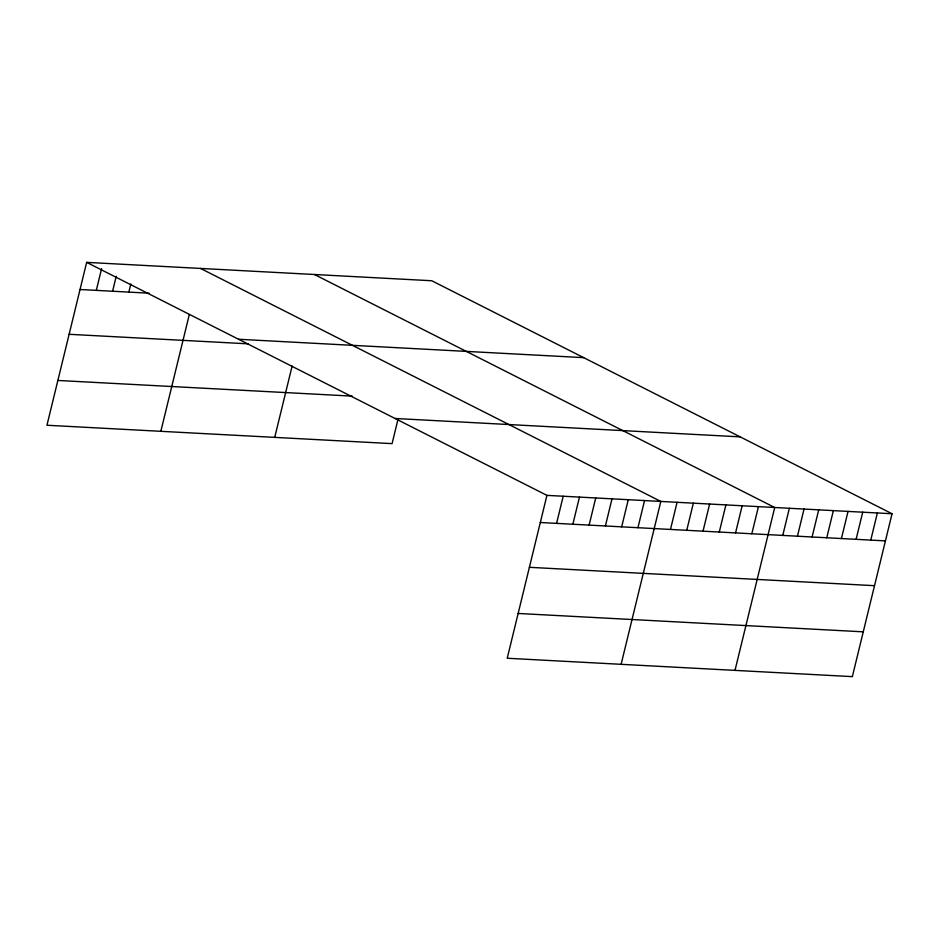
<?xml version="1.0" encoding="UTF-8"?>
<svg xmlns="http://www.w3.org/2000/svg" width="939" height="939" viewBox="0 0 939 939"><rect width="100%" height="100%" fill="white"/><g stroke="black" fill="none" stroke-linecap="round" stroke-linejoin="round"><path stroke-width="1.41" d="M86.658 262.368L546.932 495.369L507.224 658.251L852.342 676.632L892.05 513.75L431.776 280.749L86.658 262.368L46.95 425.25L392.068 443.631L398.03 419.193M96.306 290.374L101.6 268.66M112.586 291.243L116.225 276.312M128.854 292.099L130.838 283.965M160.839 431.318L189.302 314.577M274.728 437.374L292.135 366.01M556.581 523.375L563.2 496.238M572.849 524.244L579.469 497.107M589.117 525.112L595.737 497.975M605.397 525.969L612.005 498.832M621.665 526.838L628.273 499.701M637.933 527.706L644.553 500.569M621.113 664.319L660.821 501.438L200.547 268.437M670.469 529.443L677.089 502.306M686.738 530.3L693.358 503.175M703.018 531.169L709.626 504.032M719.286 532.037L725.894 504.9M735.554 532.906L742.174 505.769M751.822 533.775L758.442 506.637M735.002 670.387L774.71 507.506L314.436 274.505M782.762 535.418L789.37 508.281M797.434 536.204L804.042 509.067M812.094 536.979L818.714 509.842M826.766 537.765L833.374 510.628M841.426 538.54L848.046 511.403M856.098 539.326L862.718 512.189M870.77 540.101L877.378 512.964M80.038 289.505L149.184 293.191M238.541 339.261L583.671 357.642M69.122 334.296L248.096 343.827M57.866 380.459L352.325 396.129M395.037 418.477L740.155 436.858M546.932 495.369L892.05 513.75M540.312 522.507L885.43 540.887M529.396 567.309L874.514 585.678M518.14 613.46L863.27 631.83"/></g></svg>
